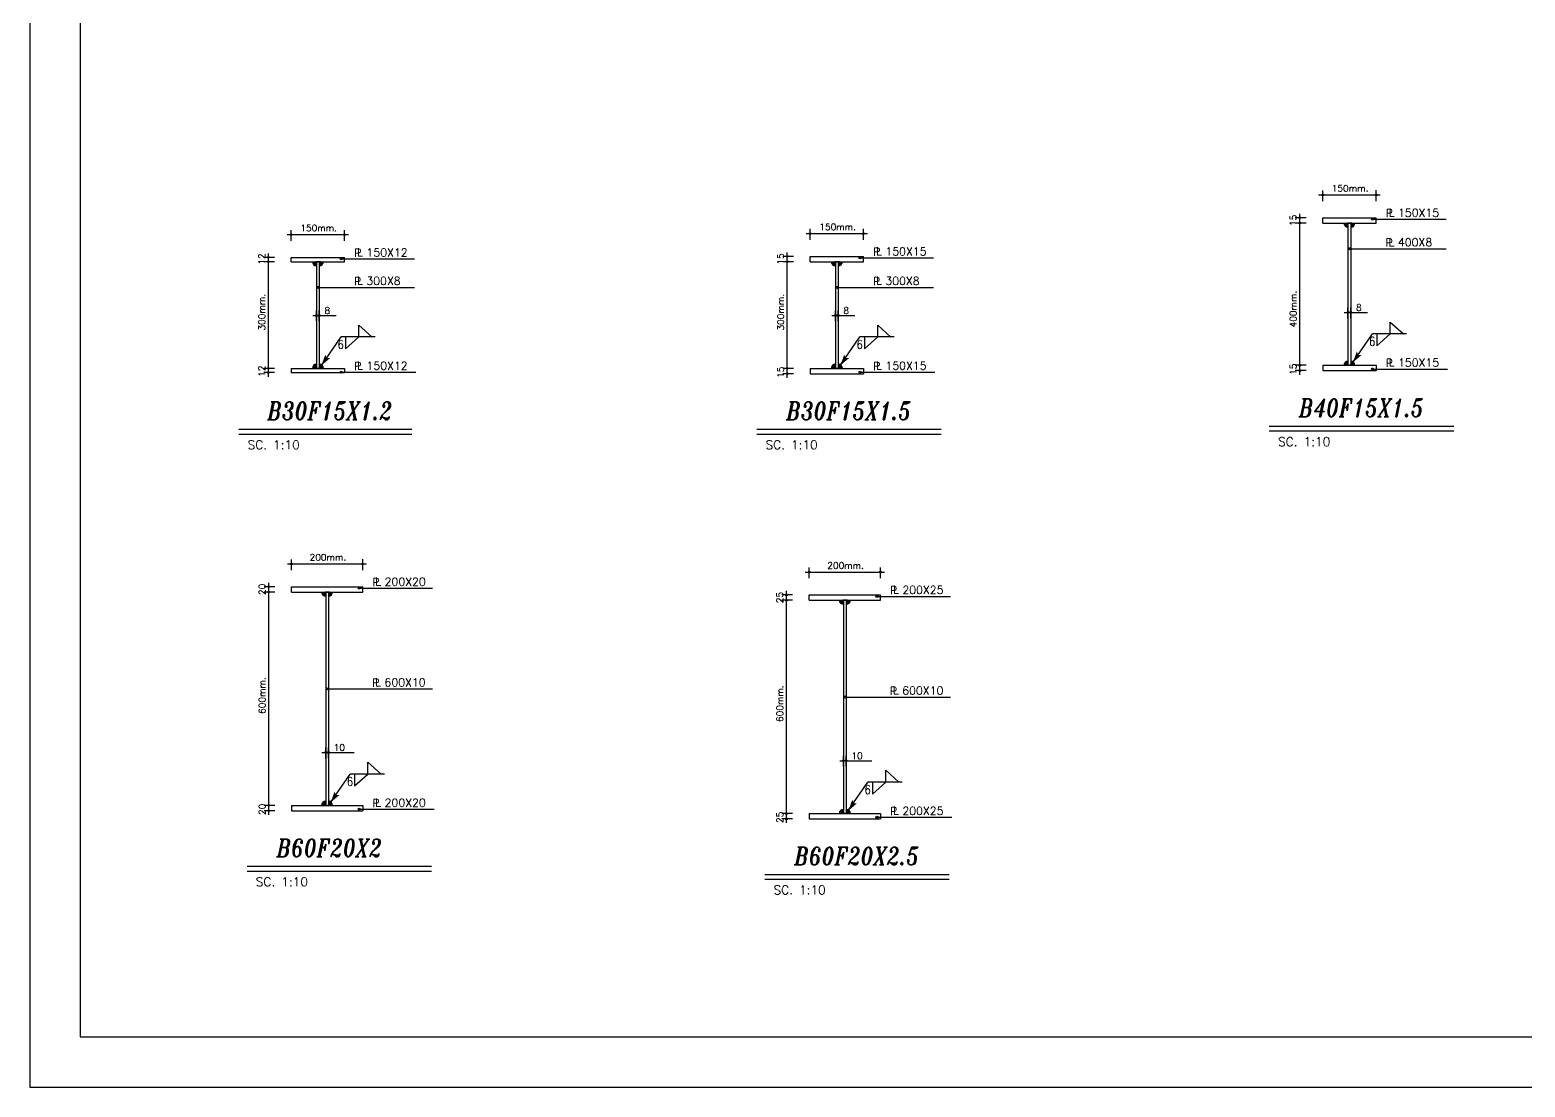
# Model space of a CAD drawing. Header units: inches. Extents: x 1387 to 2676, y -3554 to -2136.
# Drawn here: x 2489.94 to 2531.99, y -2688.64 to -2658.91 of the extents above; entities that cross this region are included whole.
import ezdxf

# ---------------------------------------------------------------- set-up
doc = ezdxf.new("R2010")
doc.units = ezdxf.units.IN
doc.header["$MEASUREMENT"] = 0
doc.linetypes.add('HIDDEN', pattern=[0.375, 0.25, -0.125])
for name, color, linetype in [('1', 1, 'Continuous'), ('1R', 1, 'Continuous'), ('3', 3, 'HIDDEN'), ('3G', 3, 'Continuous'), ('4C', 4, 'Continuous'), ('7', 7, 'Continuous'), ('DIM', 8, 'Continuous'), ('lateral brace', 5, 'Continuous'), ('Layer4', 118, 'Continuous'), ('TEXT-1', 3, 'Continuous')]:
    doc.layers.add(name, color=color, linetype=linetype)
doc.styles.add('ITALICT', font='italict')
doc.styles.add('ROMANS', font='ROMANS')

msp = doc.modelspace()

# ---------------------------------------------------------------- hatches: boundary and pattern name
at = {"layer": 'TEXT-1'}
for points in [[(2527.01178557, -2664.45610601, -0.4142135624), (2526.89702325, -2664.34134369), (2527.01178557, -2664.34134369)], [(2527.09178557, -2664.45610601, 0.4142135624), (2527.20654789, -2664.34134369), (2527.09178557, -2664.34134369)], [(2498.00270053, -2665.54291618, -0.4142135624), (2497.88793821, -2665.42815386), (2498.00270053, -2665.42815386)], [(2498.08270053, -2665.54291618, 0.4142135624), (2498.19746286, -2665.42815386), (2498.08270053, -2665.42815386)], [(2512.59710974, -2665.54291618, -0.4142135624), (2512.48234742, -2665.42815386), (2512.59710974, -2665.42815386)], [(2512.67710974, -2665.54291618, 0.4142135624), (2512.79187207, -2665.42815386), (2512.67710974, -2665.42815386)], [(2498.00270053, -2668.31339154, 0.4142135624), (2497.88793821, -2668.42815386), (2498.00270053, -2668.42815386)], [(2498.08270053, -2668.31339154, -0.4142135624), (2498.19746286, -2668.42815386), (2498.08270053, -2668.42815386)], [(2512.59710974, -2668.31339154, 0.4142135624), (2512.48234742, -2668.42815386), (2512.59710974, -2668.42815386)], [(2512.67710974, -2668.31339154, -0.4142135624), (2512.79187207, -2668.42815386), (2512.67710974, -2668.42815386)], [(2527.01178557, -2668.22658137, 0.4142135624), (2526.89702325, -2668.34134369), (2527.01178557, -2668.34134369)], [(2527.09178557, -2668.22658137, -0.4142135624), (2527.20654789, -2668.34134369), (2527.09178557, -2668.34134369)], [(2498.26177461, -2674.83406287, -0.4142135624), (2498.14701228, -2674.71930055), (2498.26177461, -2674.71930055)], [(2498.34177461, -2674.83406287, 0.4142135624), (2498.45653693, -2674.71930055), (2498.34177461, -2674.71930055)], [(2512.82211334, -2675.06325708, -0.4142135624), (2512.70735101, -2674.94849476), (2512.82211334, -2674.94849476)], [(2512.90211334, -2675.06325708, 0.4142135624), (2513.01687566, -2674.94849476), (2512.90211334, -2674.94849476)], [(2498.26177461, -2680.60453823, 0.4142135624), (2498.14701228, -2680.71930055), (2498.26177461, -2680.71930055)], [(2498.34177461, -2680.60453823, -0.4142135624), (2498.45653693, -2680.71930055), (2498.34177461, -2680.71930055)], [(2512.82211334, -2680.83373244, 0.4142135624), (2512.70735101, -2680.94849476), (2512.82211334, -2680.94849476)], [(2512.90211334, -2680.83373244, -0.4142135624), (2513.01687566, -2680.94849476), (2512.90211334, -2680.94849476)]]:
    msp.add_hatch(color=256, dxfattribs=at).paths.add_polyline_path(points)

# ---------------------------------------------------------------- linework, layer by layer
at = {"layer": '1'}
msp.add_lwpolyline([(2491.35906312, -2687.22591269), (2572.62741329, -2687.22591269), (2572.62741329, -2630.59291606), (2491.35906312, -2630.59291606)], close=True, dxfattribs=at)
at = {"layer": '1R'}
for p, q in [((2526.30178557, -2663.72560466), (2526.30178557, -2663.42193078)), ((2527.80178557, -2663.72432036), (2527.80178557, -2663.42064648)), ((2526.18638651, -2663.55035708), (2527.91310816, -2663.55035708)), ((2525.83205863, -2664.19134369), (2525.52838475, -2664.19134369)), ((2525.65809536, -2668.60699013), (2525.65809536, -2664.0800211)), ((2527.70451667, -2664.23371959), (2529.77016482, -2664.23371959)), ((2497.17730147, -2664.66716725), (2498.90402312, -2664.66716725)), ((2497.29270053, -2664.84241484), (2497.29270053, -2664.53874096)), ((2498.79270053, -2664.84113053), (2498.79270053, -2664.53745665)), ((2511.77171068, -2664.63716725), (2513.49843233, -2664.63716725)), ((2511.88710974, -2664.81241484), (2511.88710974, -2664.50874096)), ((2513.38710974, -2664.81113053), (2513.38710974, -2664.50745665)), ((2525.83334294, -2664.34134369), (2525.52966906, -2664.34134369)), ((2527.05340383, -2665.06369226), (2529.77016482, -2665.06369226)), ((2496.8229736, -2665.30815386), (2496.51929972, -2665.30815386)), ((2496.8242579, -2665.42815386), (2496.52058402, -2665.42815386)), ((2496.64901032, -2668.6638003), (2496.64901032, -2665.19683127)), ((2498.69543163, -2665.35052977), (2500.76107978, -2665.35052977)), ((2511.41738281, -2665.27815386), (2511.11370893, -2665.27815386)), ((2511.41866711, -2665.42815386), (2511.11499323, -2665.42815386)), ((2511.24341953, -2668.6938003), (2511.24341953, -2665.16683127)), ((2513.28984084, -2665.32052977), (2515.35548899, -2665.32052977)), ((2498.04431879, -2666.15050243), (2500.76107978, -2666.15050243)), ((2512.638728, -2666.15050243), (2515.35548899, -2666.15050243)), ((2498.00270053, -2667.10536646), (2498.00270053, -2666.80169258)), ((2498.08270053, -2667.10408216), (2498.08270053, -2666.80040828)), ((2512.59710974, -2667.10536646), (2512.59710974, -2666.80169258)), ((2512.67710974, -2667.10408216), (2512.67710974, -2666.80040828)), ((2527.01178557, -2667.01855629), (2527.01178557, -2666.71488241)), ((2527.09178557, -2667.01727199), (2527.09178557, -2666.71359811)), ((2497.89856667, -2666.94129465), (2498.55288478, -2666.94129465)), ((2512.49297588, -2666.94129465), (2513.14729399, -2666.94129465)), ((2526.9076517, -2666.85448448), (2527.56196982, -2666.85448448)), ((2498.14088799, -2668.34700465), (2498.69239604, -2667.54607699)), ((2499.65311802, -2667.54607699), (2498.69239604, -2667.54607699)), ((2512.7352972, -2668.34700465), (2513.28680525, -2667.54607699)), ((2514.24752723, -2667.54607699), (2513.28680525, -2667.54607699)), ((2527.14997303, -2668.26019447), (2527.70148107, -2667.45926682)), ((2528.66220305, -2667.45926682), (2527.70148107, -2667.45926682)), ((2496.8229736, -2668.42815386), (2496.51929972, -2668.42815386)), ((2511.41738281, -2668.42815386), (2511.11370893, -2668.42815386)), ((2525.83205863, -2668.34134369), (2525.52838475, -2668.34134369)), ((2525.83334294, -2668.49134369), (2525.52966906, -2668.49134369)), ((2527.70451667, -2668.44716264), (2529.80905503, -2668.44716264)), ((2496.8242579, -2668.54815386), (2496.52058402, -2668.54815386)), ((2498.69543163, -2668.53397282), (2500.79997, -2668.53397282)), ((2511.41866711, -2668.57815386), (2511.11499323, -2668.57815386)), ((2513.28984084, -2668.53397282), (2515.39437921, -2668.53397282)), ((2497.18637554, -2673.92831394), (2499.41309719, -2673.92831394)), ((2497.30177461, -2674.10356152), (2497.30177461, -2673.79988764)), ((2499.30177461, -2674.10227722), (2499.30177461, -2673.79860334)), ((2511.74671427, -2674.15750815), (2513.97343592, -2674.15750815)), ((2511.86211334, -2674.33275574), (2511.86211334, -2674.02908186)), ((2513.86211334, -2674.33147143), (2513.86211334, -2674.02779755)), ((2496.83204767, -2674.56930055), (2496.52837379, -2674.56930055)), ((2496.83333197, -2674.71930055), (2496.52965809, -2674.71930055)), ((2496.65808439, -2680.98494699), (2496.65808439, -2674.45797796)), ((2499.2045057, -2674.61167645), (2501.27015385, -2674.61167645)), ((2511.3923864, -2674.79849476), (2511.08871252, -2674.79849476)), ((2511.21842312, -2681.2141412), (2511.21842312, -2674.68717217)), ((2511.3936707, -2674.94849476), (2511.08999682, -2674.94849476)), ((2513.76484443, -2674.84087067), (2515.83049258, -2674.84087067)), ((2498.30339286, -2677.44164912), (2501.27015385, -2677.44164912)), ((2512.86373159, -2677.67084333), (2515.83049258, -2677.67084333)), ((2498.15764074, -2679.23244134), (2499.06195885, -2679.23244134)), ((2498.26177461, -2679.39651315), (2498.26177461, -2679.09283927)), ((2498.34177461, -2679.39522885), (2498.34177461, -2679.09155497)), ((2512.82211334, -2679.62570736), (2512.82211334, -2679.32203348)), ((2512.90211334, -2679.62442306), (2512.90211334, -2679.32074918)), ((2498.39996206, -2680.63815134), (2498.95147011, -2679.83722368)), ((2499.91219209, -2679.83722368), (2498.95147011, -2679.83722368)), ((2512.71797947, -2679.46163555), (2513.62229758, -2679.46163555)), ((2512.96030079, -2680.86734555), (2513.51180884, -2680.06641789)), ((2514.47253082, -2680.06641789), (2513.51180884, -2680.06641789)), ((2496.83204767, -2680.71930055), (2496.52837379, -2680.71930055)), ((2496.83333197, -2680.86930055), (2496.52965809, -2680.86930055)), ((2499.2045057, -2680.82511951), (2501.30904407, -2680.82511951)), ((2511.3923864, -2680.94849476), (2511.08871252, -2680.94849476)), ((2511.3936707, -2681.09849476), (2511.08999682, -2681.09849476)), ((2513.76484443, -2681.05431372), (2515.8693828, -2681.05431372))]:
    msp.add_line(p, q, dxfattribs=at)
at = {"layer": '3'}
for points in [[(2498.14088799, -2668.34700465), (2498.28786296, -2668.13589245), (2498.25110302, -2668.04157911)], [(2512.7352972, -2668.34700465), (2512.88227217, -2668.13589245), (2512.84551223, -2668.04157911)], [(2527.14997303, -2668.26019447), (2527.296948, -2668.04908227), (2527.26018806, -2667.95476893)], [(2527.14997303, -2668.26019447), (2527.296948, -2668.04908227), (2527.39815705, -2668.05082207)], [(2498.14088799, -2668.34700465), (2498.28786296, -2668.13589245), (2498.38907202, -2668.13763224)], [(2512.7352972, -2668.34700465), (2512.88227217, -2668.13589245), (2512.98348123, -2668.13763224)], [(2498.39996206, -2680.63815134), (2498.54693703, -2680.42703913), (2498.51017709, -2680.33272579)], [(2498.39996206, -2680.63815134), (2498.54693703, -2680.42703913), (2498.64814609, -2680.42877893)], [(2512.96030079, -2680.86734555), (2513.10727576, -2680.65623334), (2513.07051582, -2680.56192001)], [(2512.96030079, -2680.86734555), (2513.10727576, -2680.65623334), (2513.20848482, -2680.65797314)]]:
    msp.add_solid(points, dxfattribs=at)
at = {"layer": '3G'}
for p, q in [((2526.30178557, -2664.19134369), (2527.80178557, -2664.19134369)), ((2526.30178557, -2664.34134369), (2526.30178557, -2664.19134369)), ((2527.80178557, -2664.34134369), (2527.80178557, -2664.19134369)), ((2526.30178557, -2664.34134369), (2527.80178557, -2664.34134369)), ((2526.98156698, -2664.34134369), (2527.06156698, -2664.34134369)), ((2527.07445893, -2664.34134369), (2526.99445893, -2664.34134369)), ((2527.00737783, -2664.34134369), (2527.08737783, -2664.34134369)), ((2527.01178557, -2664.34134369), (2527.01178557, -2668.34134369)), ((2527.10026979, -2664.34134369), (2527.02026979, -2664.34134369)), ((2527.02911221, -2664.34134369), (2527.10911221, -2664.34134369)), ((2527.12200416, -2664.34134369), (2527.04200416, -2664.34134369)), ((2527.09178557, -2664.34134369), (2527.09178557, -2668.34134369)), ((2497.29270053, -2665.30815386), (2498.79270053, -2665.30815386)), ((2497.29270053, -2665.42815386), (2497.29270053, -2665.30815386)), ((2497.29270053, -2665.42815386), (2498.79270053, -2665.42815386)), ((2497.97248194, -2665.42815386), (2498.05248194, -2665.42815386)), ((2498.0653739, -2665.42815386), (2497.9853739, -2665.42815386)), ((2497.9982928, -2665.42815386), (2498.0782928, -2665.42815386)), ((2498.00270053, -2665.42815386), (2498.00270053, -2668.42815386)), ((2498.09118475, -2665.42815386), (2498.01118475, -2665.42815386)), ((2498.02002717, -2665.42815386), (2498.10002717, -2665.42815386)), ((2498.11291913, -2665.42815386), (2498.03291913, -2665.42815386)), ((2498.08270053, -2665.42815386), (2498.08270053, -2668.42815386)), ((2498.79270053, -2665.42815386), (2498.79270053, -2665.30815386)), ((2511.88710974, -2665.27815386), (2513.38710974, -2665.27815386)), ((2511.88710974, -2665.42815386), (2511.88710974, -2665.27815386)), ((2511.88710974, -2665.42815386), (2513.38710974, -2665.42815386)), ((2512.56689115, -2665.42815386), (2512.64689115, -2665.42815386)), ((2512.65978311, -2665.42815386), (2512.57978311, -2665.42815386)), ((2512.59270201, -2665.42815386), (2512.67270201, -2665.42815386)), ((2512.59710974, -2665.42815386), (2512.59710974, -2668.42815386)), ((2512.68559396, -2665.42815386), (2512.60559396, -2665.42815386)), ((2512.61443638, -2665.42815386), (2512.69443638, -2665.42815386)), ((2512.70732834, -2665.42815386), (2512.62732834, -2665.42815386)), ((2512.67710974, -2665.42815386), (2512.67710974, -2668.42815386)), ((2513.38710974, -2665.42815386), (2513.38710974, -2665.27815386)), ((2499.19106391, -2667.21194413), (2499.56576643, -2667.54694932)), ((2499.19106391, -2667.54694932), (2499.19106391, -2667.21194413)), ((2513.78547312, -2667.21194413), (2514.16017564, -2667.54694932)), ((2513.78547312, -2667.54694932), (2513.78547312, -2667.21194413)), ((2528.20014895, -2667.12513396), (2528.57485147, -2667.46013915)), ((2528.20014895, -2667.46013915), (2528.20014895, -2667.12513396)), ((2498.81733708, -2667.54520467), (2498.81733708, -2667.88020986)), ((2498.81733708, -2667.88020986), (2499.19203961, -2667.54520467)), ((2513.41174629, -2667.54520467), (2513.41174629, -2667.88020986)), ((2513.41174629, -2667.88020986), (2513.78644882, -2667.54520467)), ((2527.82642212, -2667.45839449), (2527.82642212, -2667.79339969)), ((2527.82642212, -2667.79339969), (2528.20112464, -2667.45839449)), ((2497.29270053, -2668.42815386), (2498.79270053, -2668.42815386)), ((2497.29270053, -2668.42815386), (2497.29270053, -2668.54815386)), ((2498.0653739, -2668.42815386), (2497.9853739, -2668.42815386)), ((2498.00748194, -2668.42815386), (2498.08748194, -2668.42815386)), ((2498.02002717, -2668.42815386), (2498.10002717, -2668.42815386)), ((2498.11291913, -2668.42815386), (2498.03291913, -2668.42815386)), ((2498.79270053, -2668.42815386), (2498.79270053, -2668.54815386)), ((2511.88710974, -2668.42815386), (2513.38710974, -2668.42815386)), ((2511.88710974, -2668.42815386), (2511.88710974, -2668.57815386)), ((2512.65978311, -2668.42815386), (2512.57978311, -2668.42815386)), ((2512.60189115, -2668.42815386), (2512.68189115, -2668.42815386)), ((2512.61443638, -2668.42815386), (2512.69443638, -2668.42815386)), ((2512.70732834, -2668.42815386), (2512.62732834, -2668.42815386)), ((2513.38710974, -2668.42815386), (2513.38710974, -2668.57815386)), ((2526.30178557, -2668.34134369), (2527.80178557, -2668.34134369)), ((2526.30178557, -2668.34134369), (2526.30178557, -2668.49134369)), ((2526.30178557, -2668.49134369), (2527.80178557, -2668.49134369)), ((2527.07445893, -2668.34134369), (2526.99445893, -2668.34134369)), ((2527.01656698, -2668.34134369), (2527.09656698, -2668.34134369)), ((2527.02911221, -2668.34134369), (2527.10911221, -2668.34134369)), ((2527.12200416, -2668.34134369), (2527.04200416, -2668.34134369)), ((2527.80178557, -2668.34134369), (2527.80178557, -2668.49134369)), ((2497.29270053, -2668.54815386), (2498.79270053, -2668.54815386)), ((2511.88710974, -2668.57815386), (2513.38710974, -2668.57815386)), ((2495.81795951, -2670.14063443), (2500.68565778, -2670.14063443)), ((2510.38517613, -2670.14063443), (2515.57322465, -2670.14063443)), ((2524.79985195, -2670.05382426), (2529.98790048, -2670.05382426)), ((2495.81795951, -2670.27504782), (2500.68565778, -2670.27504782)), ((2510.38517613, -2670.27504782), (2515.57322465, -2670.27504782)), ((2524.79985195, -2670.18823765), (2529.98790048, -2670.18823765)), ((2497.30177461, -2674.56930055), (2499.30177461, -2674.56930055)), ((2497.30177461, -2674.71930055), (2497.30177461, -2674.56930055)), ((2497.30177461, -2674.71930055), (2499.30177461, -2674.71930055)), ((2498.23155601, -2674.71930055), (2498.31155601, -2674.71930055)), ((2498.32444797, -2674.71930055), (2498.24444797, -2674.71930055)), ((2498.25736687, -2674.71930055), (2498.33736687, -2674.71930055)), ((2498.26177461, -2674.71930055), (2498.26177461, -2680.71930055)), ((2498.35025882, -2674.71930055), (2498.27025882, -2674.71930055)), ((2498.27910124, -2674.71930055), (2498.35910124, -2674.71930055)), ((2498.3719932, -2674.71930055), (2498.2919932, -2674.71930055)), ((2498.34177461, -2674.71930055), (2498.34177461, -2680.71930055)), ((2499.30177461, -2674.71930055), (2499.30177461, -2674.56930055)), ((2511.86211334, -2674.79849476), (2513.86211334, -2674.79849476)), ((2511.86211334, -2674.94849476), (2511.86211334, -2674.79849476)), ((2513.86211334, -2674.94849476), (2513.86211334, -2674.79849476)), ((2511.86211334, -2674.94849476), (2513.86211334, -2674.94849476)), ((2512.79189474, -2674.94849476), (2512.87189474, -2674.94849476)), ((2512.8847867, -2674.94849476), (2512.8047867, -2674.94849476)), ((2512.8177056, -2674.94849476), (2512.8977056, -2674.94849476)), ((2512.82211334, -2674.94849476), (2512.82211334, -2680.94849476)), ((2512.91059755, -2674.94849476), (2512.83059755, -2674.94849476)), ((2512.83943997, -2674.94849476), (2512.91943997, -2674.94849476)), ((2512.93233193, -2674.94849476), (2512.85233193, -2674.94849476)), ((2512.90211334, -2674.94849476), (2512.90211334, -2680.94849476)), ((2499.07641116, -2679.83635135), (2499.07641116, -2680.17135655)), ((2499.07641116, -2680.17135655), (2499.45111368, -2679.83635135)), ((2499.45013798, -2679.50309082), (2499.8248405, -2679.83809601)), ((2499.45013798, -2679.83809601), (2499.45013798, -2679.50309082)), ((2514.01047671, -2679.73228503), (2514.38517923, -2680.06729022)), ((2514.01047671, -2680.06729022), (2514.01047671, -2679.73228503)), ((2513.63674989, -2680.06554556), (2513.63674989, -2680.40055076)), ((2513.63674989, -2680.40055076), (2514.01145241, -2680.06554556)), ((2497.30177461, -2680.71930055), (2499.30177461, -2680.71930055)), ((2497.30177461, -2680.71930055), (2497.30177461, -2680.86930055)), ((2497.30177461, -2680.86930055), (2499.30177461, -2680.86930055)), ((2498.32444797, -2680.71930055), (2498.24444797, -2680.71930055)), ((2498.26655601, -2680.71930055), (2498.34655601, -2680.71930055)), ((2498.27910124, -2680.71930055), (2498.35910124, -2680.71930055)), ((2498.3719932, -2680.71930055), (2498.2919932, -2680.71930055)), ((2499.30177461, -2680.71930055), (2499.30177461, -2680.86930055)), ((2511.86211334, -2680.94849476), (2513.86211334, -2680.94849476)), ((2511.86211334, -2680.94849476), (2511.86211334, -2681.09849476)), ((2511.86211334, -2681.09849476), (2513.86211334, -2681.09849476)), ((2512.8847867, -2680.94849476), (2512.8047867, -2680.94849476)), ((2512.82689474, -2680.94849476), (2512.90689474, -2680.94849476)), ((2512.83943997, -2680.94849476), (2512.91943997, -2680.94849476)), ((2512.93233193, -2680.94849476), (2512.85233193, -2680.94849476)), ((2513.86211334, -2680.94849476), (2513.86211334, -2681.09849476)), ((2496.04984099, -2682.43178112), (2501.23788951, -2682.43178112)), ((2496.04984099, -2682.56619451), (2501.23788951, -2682.56619451)), ((2510.61017972, -2682.66097533), (2515.79822824, -2682.66097533)), ((2510.61017972, -2682.79538872), (2515.79822824, -2682.79538872))]:
    msp.add_line(p, q, dxfattribs=at)
for centre, start, end in [((2527.01178557, -2664.34134369), 180, 270), ((2527.01178557, -2664.34134369), 180, 270), ((2527.09178557, -2664.34134369), 270, 0), ((2527.09178557, -2664.34134369), 270, 0), ((2498.00270053, -2665.42815386), 180, 270), ((2498.00270053, -2665.42815386), 180, 270), ((2498.08270053, -2665.42815386), 270, 0), ((2498.08270053, -2665.42815386), 270, 0), ((2512.59710974, -2665.42815386), 180, 270), ((2512.59710974, -2665.42815386), 180, 270), ((2512.67710974, -2665.42815386), 270, 0), ((2512.67710974, -2665.42815386), 270, 0), ((2498.00270053, -2668.42815386), 90, 180), ((2498.08270053, -2668.42815386), 0, 90), ((2512.59710974, -2668.42815386), 90, 180), ((2512.67710974, -2668.42815386), 0, 90), ((2527.01178557, -2668.34134369), 90, 180), ((2527.09178557, -2668.34134369), 0, 90), ((2498.26177461, -2674.71930055), 180, 270), ((2498.26177461, -2674.71930055), 180, 270), ((2498.34177461, -2674.71930055), 270, 0), ((2498.34177461, -2674.71930055), 270, 0), ((2512.82211334, -2674.94849476), 180, 270), ((2512.82211334, -2674.94849476), 180, 270), ((2512.90211334, -2674.94849476), 270, 0), ((2512.90211334, -2674.94849476), 270, 0), ((2498.26177461, -2680.71930055), 90, 180), ((2498.34177461, -2680.71930055), 0, 90), ((2512.82211334, -2680.94849476), 90, 180), ((2512.90211334, -2680.94849476), 0, 90)]:
    msp.add_arc(centre, 0.11476232, start, end, dxfattribs=at)
at = {"layer": '7'}
for centre, radius in [((2526.30178557, -2663.55035708), 0.02443679), ((2527.80178557, -2663.55035708), 0.02443679), ((2525.65809536, -2664.19134369), 0.02443679), ((2527.70451667, -2664.23371959), 0.02909142), ((2497.29270053, -2664.66716725), 0.02443679), ((2498.79270053, -2664.66716725), 0.02443679), ((2511.88710974, -2664.63716725), 0.02443679), ((2513.38710974, -2664.63716725), 0.02443679), ((2525.65809536, -2664.34134369), 0.02443679), ((2527.05340383, -2665.06369226), 0.02909142), ((2496.64901032, -2665.30815386), 0.02443679), ((2496.64901032, -2665.42815386), 0.02443679), ((2498.69543163, -2665.35052977), 0.02909142), ((2511.24341953, -2665.27815386), 0.02443679), ((2511.24341953, -2665.42815386), 0.02443679), ((2513.28984084, -2665.32052977), 0.02909142), ((2498.04431879, -2666.15050243), 0.02909142), ((2512.638728, -2666.15050243), 0.02909142), ((2498.00270053, -2666.94129465), 0.02443679), ((2498.08270053, -2666.94129465), 0.02443679), ((2512.59710974, -2666.94129465), 0.02443679), ((2512.67710974, -2666.94129465), 0.02443679), ((2527.01178557, -2666.85448448), 0.02443679), ((2527.09178557, -2666.85448448), 0.02443679), ((2496.64901032, -2668.42815386), 0.02443679), ((2511.24341953, -2668.42815386), 0.02443679), ((2525.65809536, -2668.34134369), 0.02443679), ((2525.65809536, -2668.49134369), 0.02443679), ((2527.70451667, -2668.44716264), 0.02909142), ((2496.64901032, -2668.54815386), 0.02443679), ((2498.69543163, -2668.53397282), 0.02909142), ((2511.24341953, -2668.57815386), 0.02443679), ((2513.28984084, -2668.53397282), 0.02909142), ((2497.30177461, -2673.92831394), 0.02443679), ((2499.30177461, -2673.92831394), 0.02443679), ((2511.86211334, -2674.15750815), 0.02443679), ((2513.86211334, -2674.15750815), 0.02443679), ((2496.65808439, -2674.56930055), 0.02443679), ((2496.65808439, -2674.71930055), 0.02443679), ((2499.2045057, -2674.61167645), 0.02909142), ((2511.21842312, -2674.79849476), 0.02443679), ((2511.21842312, -2674.94849476), 0.02443679), ((2513.76484443, -2674.84087067), 0.02909142), ((2498.30339286, -2677.44164912), 0.02909142), ((2512.86373159, -2677.67084333), 0.02909142), ((2498.26177461, -2679.23244134), 0.02443679), ((2498.34177461, -2679.23244134), 0.02443679), ((2512.82211334, -2679.46163555), 0.02443679), ((2512.90211334, -2679.46163555), 0.02443679), ((2496.65808439, -2680.71930055), 0.02443679), ((2496.65808439, -2680.86930055), 0.02443679), ((2499.2045057, -2680.82511951), 0.02909142), ((2511.21842312, -2680.94849476), 0.02443679), ((2511.21842312, -2681.09849476), 0.02443679), ((2513.76484443, -2681.05431372), 0.02909142)]:
    msp.add_circle(centre, radius, dxfattribs=at)
at = {"layer": 'DIM'}
msp.add_lwpolyline([(2489.94323821, -2688.6417376), (2574.04323821, -2688.6417376), (2574.04323821, -2629.17709114), (2489.94323821, -2629.17709114)], close=True, dxfattribs=at)
at = {"layer": 'lateral brace'}
msp.add_lwpolyline([(2489.94323821, -2688.6417376), (2574.04323821, -2688.6417376), (2574.04323821, -2629.17709114), (2489.94323821, -2629.17709114)], close=True, dxfattribs=at)
at = {"layer": 'Layer4'}
msp.add_lwpolyline([(2574.04323821, -2629.17709114), (2489.94323821, -2629.17709114), (2489.94323821, -2688.6417376), (2574.04323821, -2688.6417376)], close=True, dxfattribs=at)

# ---------------------------------------------------------------- texts
at = {"layer": '3G', "style": 'ROMANS'}
for s, height, p in [('150mm.', 0.1848, (2526.55872475, -2663.45698172)), ('P', 0.225, (2528.07340612, -2664.17517419)), ('L', 0.225, (2528.15604508, -2664.15743925)), ('150X15', 0.225, (2528.4189744, -2664.1653461)), ('150mm.', 0.1848, (2497.54963971, -2664.57379189)), ('150mm.', 0.1848, (2512.14404892, -2664.54379189)), ('P', 0.225, (2499.06432109, -2665.29198436)), ('L', 0.225, (2499.14696004, -2665.27424943)), ('150X12', 0.225, (2499.40988937, -2665.28215627)), ('P', 0.225, (2513.6587303, -2665.26198436)), ('L', 0.225, (2513.74136925, -2665.24424943)), ('150X15', 0.225, (2514.00429858, -2665.25215627)), ('P', 0.225, (2528.07027862, -2665.00514685)), ('L', 0.225, (2528.15291757, -2664.98741192)), ('400X8', 0.225, (2528.4158469, -2664.99531876)), ('P', 0.225, (2499.06119358, -2666.09195703)), ('L', 0.225, (2499.14383253, -2666.07422209)), ('300X8', 0.225, (2499.40676186, -2666.08212894)), ('P', 0.225, (2513.65560279, -2666.09195703)), ('L', 0.225, (2513.73824174, -2666.07422209)), ('300X8', 0.225, (2514.00117107, -2666.08212894)), ('8', 0.1848, (2498.22857445, -2666.89553488)), ('8', 0.1848, (2512.82298366, -2666.89553488)), ('8', 0.1848, (2527.23765949, -2666.8087247)), ('P', 0.225, (2499.06432109, -2668.47542741)), ('L', 0.225, (2499.14696004, -2668.45769248)), ('150X12', 0.225, (2499.40988937, -2668.46559932)), ('P', 0.225, (2513.6587303, -2668.47542741)), ('L', 0.225, (2513.74136925, -2668.45769248)), ('150X15', 0.225, (2514.00429858, -2668.46559932)), ('P', 0.225, (2528.07340612, -2668.38861724)), ('L', 0.225, (2528.15604508, -2668.37088231)), ('150X15', 0.225, (2528.4189744, -2668.37878915)), ('SC. 1:10', 0.249999993, (2496.06526962, -2670.7026692)), ('SC. 1:10', 0.249999993, (2510.63248624, -2670.7026692)), ('SC. 1:10', 0.249999993, (2525.04716207, -2670.61585902)), ('200mm.', 0.1848, (2497.80871379, -2673.83493858)), ('200mm.', 0.1848, (2512.36905251, -2674.06413279)), ('P', 0.225, (2499.57339516, -2674.55313105)), ('L', 0.225, (2499.65603411, -2674.53539612)), ('200X20', 0.225, (2499.91896344, -2674.54330296)), ('P', 0.225, (2514.13373389, -2674.78232526)), ('L', 0.225, (2514.21637284, -2674.76459033)), ('200X25', 0.225, (2514.47930217, -2674.77249717)), ('P', 0.225, (2499.57026765, -2677.38310372)), ('L', 0.225, (2499.6529066, -2677.36536878)), ('600X10', 0.225, (2499.91583593, -2677.37327563)), ('P', 0.225, (2514.13060638, -2677.61229793)), ('L', 0.225, (2514.21324533, -2677.59456299)), ('600X10', 0.225, (2514.47617466, -2677.60246984)), ('10', 0.1848, (2498.48764852, -2679.18668156)), ('10', 0.1848, (2513.04798725, -2679.41587578)), ('P', 0.225, (2499.57339516, -2680.7665741)), ('L', 0.225, (2499.65603411, -2680.74883917)), ('200X20', 0.225, (2499.91896344, -2680.75674601)), ('P', 0.225, (2514.13373389, -2680.99576831)), ('L', 0.225, (2514.21637284, -2680.97803338)), ('200X25', 0.225, (2514.47930217, -2680.98594022)), ('SC. 1:10', 0.249999993, (2496.2971511, -2682.99381589)), ('SC. 1:10', 0.249999993, (2510.85748983, -2683.2230101))]:
    msp.add_text(s, height=height, dxfattribs=at).set_placement(p)
for s, p in [('15', (2525.56471999, -2664.42524323)), ('12', (2496.55563495, -2665.5120534)), ('15', (2511.15004416, -2665.5120534)), ('300mm.', (2496.55563495, -2667.36337189)), ('300mm.', (2511.15004416, -2667.36337189)), ('400mm.', (2525.56471999, -2667.27656172)), ('12', (2496.55563495, -2668.66570154)), ('15', (2511.15004416, -2668.69570154)), ('15', (2525.56471999, -2668.60889136)), ('20', (2496.56470903, -2674.80320009)), ('25', (2511.12504776, -2675.0323943)), ('600mm.', (2496.56470903, -2678.14463551)), ('600mm.', (2511.12504776, -2678.37382973)), ('20', (2496.56470903, -2680.98684822)), ('25', (2511.12504776, -2681.21604244))]:
    msp.add_text(s, height=0.1848, rotation=90, dxfattribs=at).set_placement(p)
at = {"layer": '3G', "style": 'ROMANS', "width": 0.8}
for p in [(2498.59802041, -2667.88131764), (2513.19242962, -2667.88131764), (2527.60710545, -2667.79450747), (2498.85709448, -2680.17246433), (2513.41743321, -2680.40165854)]:
    msp.add_text('6', height=0.25, dxfattribs=at).set_placement(p)
at = {"layer": '4C', "style": 'ITALICT', "width": 0.8}
for s, p in [('B40F15X1.5', (2525.63044907, -2669.78681261)), ('B30F15X1.2', (2496.62136403, -2669.87362278)), ('B30F15X1.5', (2511.21577324, -2669.87362278)), ('B60F20X2', (2496.8804381, -2682.16476947)), ('B60F20X2.5', (2511.44077683, -2682.39396368))]:
    msp.add_text(s, height=0.5, dxfattribs=at).set_placement(p)

doc.saveas('drawing.dxf')
